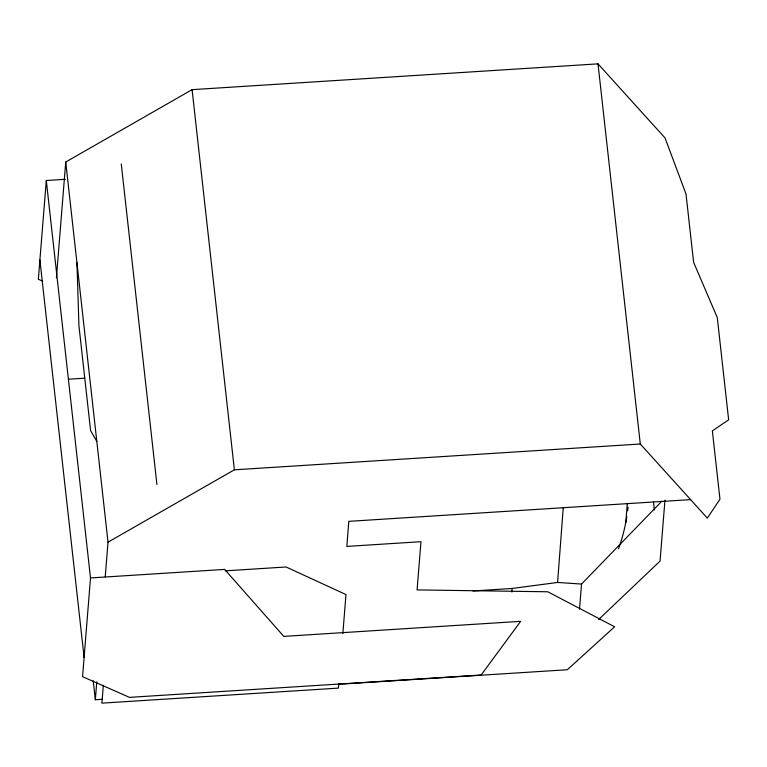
<?xml version="1.0" encoding="UTF-8"?>
<svg xmlns="http://www.w3.org/2000/svg" width="767" height="767" viewBox="0 0 767 767"><rect width="100%" height="100%" fill="white"/><g stroke="black" fill="none" stroke-linecap="round" stroke-linejoin="round"><path stroke-width="1.15" d="M472.884 590.973L512.145 588.471L557.59 582.441L563.275 507.332M65.291 179.305L46.298 180.513L38.35 279.246L42.712 281.173M56.413 277.798L65.732 162.01L192.086 89.653L598.011 63.853L665.047 137.964L686.014 194.032L693.617 262.333L717.279 317.567L728.65 419.827L712.361 430.901L719.964 499.192L707.327 518.118L640.292 444.007L598.011 63.853M90.506 577.944L82.558 676.676L129.479 697.366L481.13 675.008L520.678 621.337L283.8 636.389L224.664 569.411L90.506 577.944L46.298 180.513M102.51 699.293L95.338 699.744L96.776 681.834M105.232 576.784L108.013 542.164L65.732 162.01M103.324 685.286L101.886 703.147L338.458 688.114L338.841 683.378M342.839 633.638L345.984 594.559L286.072 566.986L225.249 570.849M511.857 592.047L512.145 588.471M579.526 609.094L581.539 584.061L661.835 501.215M625.795 522.404L627.32 503.411M664.96 500.189L660.061 561.08L598.653 619.515M108.013 542.164L234.376 469.816L640.292 444.007M68.397 379.224L84.773 378.189M690.597 499.624L348.832 521.349L346.809 546.411L420.968 541.694L417.085 589.909L547.791 591.779L614.616 626.783L567.34 669.735L339.1 684.25M557.59 582.441L581.539 584.061M96.805 441.38L90.611 430.68L78.934 325.687L76.94 262.793M653.446 501.666L654.376 509.988M192.086 89.653L234.376 469.816M121.272 163.985L156.928 484.523M93.219 680.741L95.338 699.744M39.894 260.003L84.102 657.434M628.058 507.188A235.9 204.089 4.6 0 1 627.655 510.726M626.821 516.594A235.9 204.089 4.6 0 1 618.538 548.836"/></g></svg>
